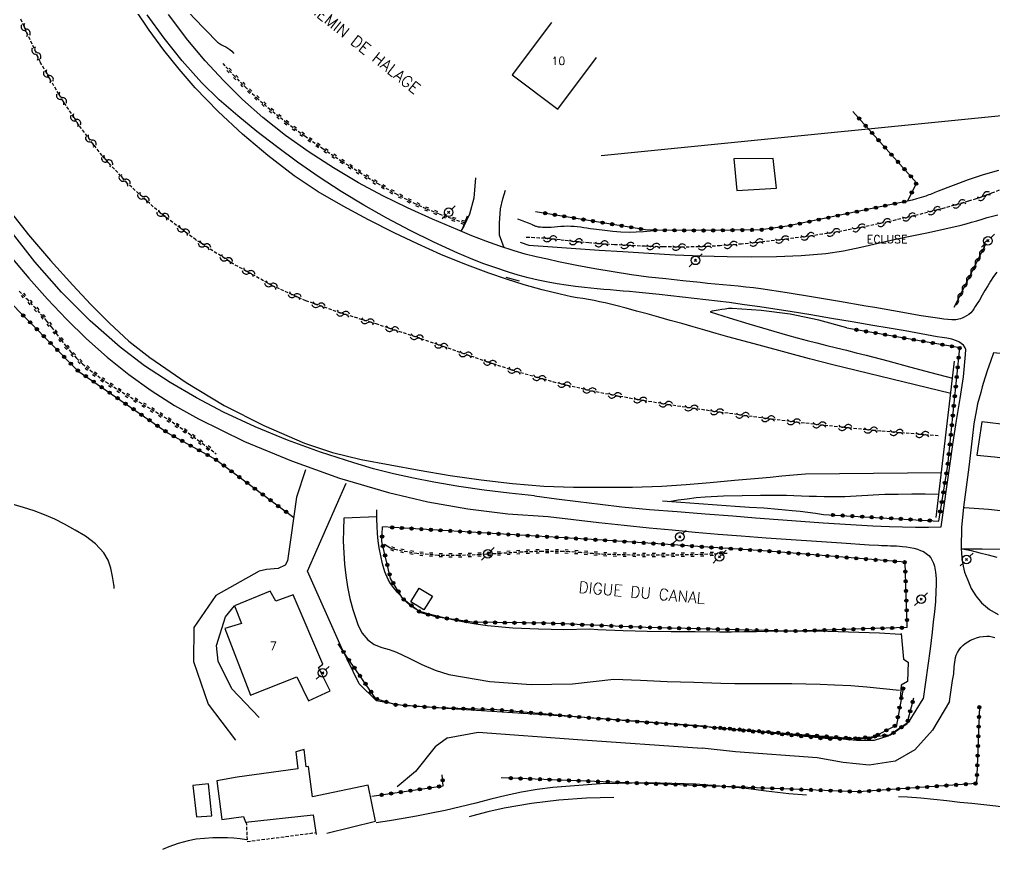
# Model space of a CAD drawing. Header units: millimetres. Extents: x 140000 to 141000, y 143000 to 144000.
# Drawn here: x 140174.1 to 140325, y 143331.7 to 143460.2 of the extents above; entities that cross this region are included whole.
import ezdxf
from ezdxf.enums import TextEntityAlignment as Align

# ---------------------------------------------------------------- set-up
doc = ezdxf.new("R2010")
doc.units = ezdxf.units.MM
doc.linetypes.add('DASHED', pattern=[0.75, 0.5, -0.25])
doc.layers.get('0').update_dxf_attribs({"linetype": 'CONTINUOUS'})
for name, color, linetype in [('W0008', 7, 'CONTINUOUS'), ('W0017', 7, 'CONTINUOUS'), ('W0101', 7, 'CONTINUOUS'), ('W0104', 1, 'CONTINUOUS'), ('W0112', 1, 'DASHED'), ('W0120', 7, 'CONTINUOUS'), ('W0211', 2, 'CONTINUOUS'), ('W0214', 2, 'CONTINUOUS'), ('W0220', 5, 'DASHED'), ('W0300', 7, 'CONTINUOUS'), ('W0310', 3, 'CONTINUOUS'), ('W0322', 7, 'CONTINUOUS'), ('W0323', 7, 'CONTINUOUS'), ('W0333', 7, 'CONTINUOUS'), ('W0473', 7, 'CONTINUOUS'), ('W0501', 5, 'DASHED'), ('W0510', 5, 'CONTINUOUS'), ('W0511', 5, 'CONTINUOUS'), ('W0988', 4, 'CONTINUOUS'), ('W0989', 7, 'CONTINUOUS'), ('W0991', 7, 'CONTINUOUS')]:
    doc.layers.add(name, color=color, linetype=linetype)
doc.styles.get("Standard").update_dxf_attribs({"font": 'romans.shx', "width": 0.85})

# ---------------------------------------------------------------- blocks, each defined once
blk = doc.blocks.new('T473')
for p, q in [((-0.166667, 0.166667), (0.166667, -0.166667)), ((-0.166667, -0.166667), (0.166667, 0.166667)), ((0.500001, 0.500001), (1.000002, 1.000002)), ((-1.000002, -1.000002), (-0.500001, -0.500001))]:
    blk.add_line(p, q)
blk.add_ellipse((0, 0), major_axis=(0.471405, 0.471405), ratio=1, start_param=5.4977871438, end_param=11.780972451)
blk = doc.blocks.new('t323o')
at = {"color": 0, "linetype": 'Continuous'}
for radius in [0.25, 0.15]:
    blk.add_circle((0, 0), radius, dxfattribs=at)
blk = doc.blocks.new('t322o')
at = {"color": 0, "linetype": 'Continuous'}
for radius in [0.25, 0.15]:
    blk.add_circle((0, 0), radius, dxfattribs=at)
blk = doc.blocks.new('t220o')
at = {"color": 0, "linetype": 'Continuous'}
for p, q in [((-0.25, 0.25), (0.25, 0.25)), ((-0.25, -0.25), (0.25, -0.25))]:
    blk.add_line(p, q, dxfattribs=at)
blk = doc.blocks.new('t310o')
at = {"color": 0, "linetype": 'Continuous'}
for centre, start, end in [((-0.5, 0.38), 216.8699, 323.1304), ((0.5, -0.37), 36.8699, 143.1303)]:
    blk.add_arc(centre, 0.625, start, end, dxfattribs=at)
blk = doc.blocks.new('t500o')
at = {"color": 0, "linetype": 'Continuous'}
for centre, start, end in [((-0.5, 0.625), 216.8699, 323.1301), ((0.5, -0.125), 36.8699, 143.1301), ((0.5, -0.625), 36.8699, 143.1301), ((-0.5, 0.125), 216.8699, 323.1301)]:
    blk.add_arc(centre, 0.625, start, end, dxfattribs=at)

msp = doc.modelspace()

# ---------------------------------------------------------------- linework, layer by layer
at = {"layer": 'W0008'}
for points in [[(140316.77, 143381.6), (140317.23, 143384.88), (140317.68, 143388.15), (140318.14, 143391.43), (140318.6, 143394.7), (140319.13, 143398.08), (140319.72, 143401.46), (140320.22, 143404.85), (140320.51, 143408.27), (140320.54, 143408.53), (140320.56, 143408.8), (140320.55, 143409.09), (140320.46, 143409.35), (140320.21, 143409.72), (140319.87, 143410.01), (140319.5, 143410.24), (140319.13, 143410.43), (140318.4, 143410.69), (140317.65, 143410.84), (140316.89, 143410.93), (140316.14, 143411.05), (140313.66, 143411.51), (140311.17, 143411.95), (140308.68, 143412.38), (140306.2, 143412.8), (140303, 143413.35), (140299.8, 143413.89), (140296.59, 143414.42), (140293.39, 143414.93), (140291.03, 143415.3), (140288.67, 143415.66), (140286.31, 143416), (140283.94, 143416.33), (140280.34, 143416.77), (140276.73, 143417.18), (140273.12, 143417.57), (140269.51, 143417.94), (140268.51, 143418.04), (140267.52, 143418.12), (140266.52, 143418.21), (140265.52, 143418.29), (140264.53, 143418.37), (140263.53, 143418.46), (140262.53, 143418.56), (140261.54, 143418.67), (140260.13, 143418.84), (140258.72, 143419.02), (140257.32, 143419.23), (140255.92, 143419.48), (140254.37, 143419.81), (140252.83, 143420.17), (140251.3, 143420.58), (140249.79, 143421.04), (140247.8, 143421.69), (140245.83, 143422.4), (140243.89, 143423.16), (140241.96, 143423.98), (140238.24, 143425.68), (140234.56, 143427.48), (140230.93, 143429.39), (140227.37, 143431.41), (140223.89, 143433.53), (140220.47, 143435.76), (140217.13, 143438.09), (140213.85, 143440.51), (140210.84, 143442.83), (140207.87, 143445.23), (140205, 143447.74), (140202.28, 143450.42), (140199.29, 143453.76), (140196.48, 143457.27), (140193.85, 143460.9)], [(140325.35, 143421.04), (140324.85, 143420.35), (140324.39, 143419.64), (140323.96, 143418.91), (140323.53, 143418.19), (140323.11, 143417.46), (140322.68, 143416.73), (140322.22, 143416.02), (140322.02, 143415.7), (140321.82, 143415.36), (140321.6, 143415.03), (140321.34, 143414.73), (140321.03, 143414.48), (140320.69, 143414.27), (140320.34, 143414.09), (140319.98, 143413.92), (140319.75, 143413.83), (140319.51, 143413.75), (140319.27, 143413.69), (140319.02, 143413.65), (140318.4, 143413.64), (140317.77, 143413.69), (140317.16, 143413.78), (140316.55, 143413.87), (140315.11, 143414.07), (140313.67, 143414.29), (140312.23, 143414.52), (140310.8, 143414.78), (140309.37, 143415.03), (140307.94, 143415.29), (140306.51, 143415.55), (140305.07, 143415.79), (140301.02, 143416.48), (140296.97, 143417.18), (140292.92, 143417.85), (140288.85, 143418.44), (140287.68, 143418.59), (140286.5, 143418.73), (140285.32, 143418.85), (140284.15, 143418.97), (140282.97, 143419.08), (140281.79, 143419.19), (140280.61, 143419.31), (140279.43, 143419.43), (140276.78, 143419.71), (140274.13, 143419.99), (140271.47, 143420.28), (140268.83, 143420.64), (140265.99, 143421.07), (140263.16, 143421.56), (140260.34, 143422.09), (140257.53, 143422.66), (140255.81, 143423.03), (140254.08, 143423.41), (140252.37, 143423.83), (140250.67, 143424.32), (140248.45, 143425.04), (140246.26, 143425.83), (140244.09, 143426.68), (140241.94, 143427.57), (140238.03, 143429.25), (140234.15, 143430.99), (140230.31, 143432.85), (140226.57, 143434.88), (140222.71, 143437.17), (140218.94, 143439.6), (140215.27, 143442.2), (140211.75, 143445), (140208.63, 143447.77), (140205.65, 143450.69), (140202.81, 143453.76), (140200.14, 143456.96), (140197.15, 143460.92)], [(140253.82, 143386.43), (140249.9, 143386.8), (140246, 143387.28), (140242.1, 143387.85), (140238.23, 143388.52), (140235.1, 143389.14), (140231.98, 143389.83), (140228.89, 143390.61), (140225.83, 143391.51), (140220.68, 143393.19), (140215.58, 143395.03), (140210.56, 143397.07), (140205.65, 143399.37), (140201.47, 143401.57), (140197.39, 143403.94), (140193.45, 143406.54), (140189.69, 143409.42), (140185, 143413.53), (140180.58, 143417.94), (140176.45, 143422.62), (140172.64, 143427.56)], [(140173, 143423.13), (140175.55, 143420.1), (140178.41, 143416.87), (140181.36, 143413.74), (140184.44, 143410.72), (140187.68, 143407.87), (140191.02, 143405.22), (140194.48, 143402.72), (140198.07, 143400.41), (140201.79, 143398.31), (140208.9, 143394.85), (140216.19, 143391.81), (140223.64, 143389.17), (140231.22, 143386.94), (140237.31, 143385.5), (140243.46, 143384.4), (140249.67, 143383.63), (140255.91, 143383.2)], [(140324.86, 143408.53), (140324.39, 143407.23), (140323.95, 143405.93), (140323.52, 143404.62), (140323.12, 143403.3), (140322.87, 143402.43), (140322.62, 143401.55), (140322.4, 143400.66), (140322.21, 143399.77), (140321.83, 143397.55), (140321.54, 143395.31), (140321.29, 143393.07), (140321.05, 143390.83), (140320.65, 143387.74), (140320.23, 143384.64), (140319.91, 143381.51), (140319.84, 143378.37), (140319.88, 143377.42), (140319.98, 143376.48), (140320.14, 143375.53), (140320.39, 143374.61), (140320.86, 143373.34), (140321.42, 143372.09), (140322.13, 143370.91), (140323.02, 143369.85), (140324.24, 143368.84), (140325.59, 143368.04)], [(140335.48, 143407.48), (140324.86, 143408.53)], [(140253.82, 143386.43), (140257.2, 143385.95), (140260.57, 143385.51), (140263.95, 143385.1), (140267.34, 143384.73), (140271.62, 143384.32), (140275.91, 143383.97), (140280.2, 143383.65), (140284.49, 143383.31), (140288, 143383.03), (140291.5, 143382.75), (140295.01, 143382.48), (140298.51, 143382.24), (140301.07, 143382.07), (140303.62, 143381.9), (140306.18, 143381.76), (140308.74, 143381.66), (140310.75, 143381.61), (140312.76, 143381.58), (140314.77, 143381.58), (140316.77, 143381.6)], [(140320.38, 143384.63), (140324.09, 143384.33), (140327.78, 143383.95)], [(140255.91, 143383.2), (140259.82, 143382.74), (140263.74, 143382.29), (140267.66, 143381.87), (140271.58, 143381.47), (140275.13, 143381.13), (140278.68, 143380.8), (140282.23, 143380.5), (140285.78, 143380.21), (140289.67, 143379.92), (140293.55, 143379.65), (140297.44, 143379.4), (140301.32, 143379.14), (140302.75, 143379.04), (140304.18, 143378.94), (140305.61, 143378.85), (140307.03, 143378.76), (140307.5, 143378.74), (140307.97, 143378.72), (140308.44, 143378.71), (140308.91, 143378.69), (140309.38, 143378.68), (140309.85, 143378.65), (140310.32, 143378.62), (140310.79, 143378.57), (140311.37, 143378.5), (140311.95, 143378.43), (140312.52, 143378.32), (140313.09, 143378.15), (140313.55, 143377.97), (140314, 143377.77), (140314.44, 143377.51), (140314.82, 143377.18), (140315.13, 143376.82), (140315.37, 143376.41), (140315.56, 143375.98), (140315.71, 143375.54), (140315.9, 143374.57), (140315.97, 143373.59), (140315.96, 143372.62), (140315.94, 143371.65), (140315.87, 143370.05), (140315.73, 143368.47), (140315.54, 143366.88), (140315.35, 143365.3), (140315.05, 143362.71), (140314.71, 143360.13), (140314.35, 143357.55), (140313.96, 143354.97)], [(140319.83, 143378.22), (140323.1, 143378.2), (140326.38, 143378.16), (140329.65, 143378.1), (140332.92, 143378.01), (140336.7, 143377.88), (140340.48, 143377.73), (140344.26, 143377.54), (140348.04, 143377.33)], [(140318.04, 143354.55), (140318.21, 143355.63), (140318.37, 143356.72), (140318.53, 143357.8), (140318.69, 143358.88), (140318.73, 143359.24), (140318.76, 143359.6), (140318.79, 143359.95), (140318.81, 143360.31), (140318.85, 143360.67), (140318.91, 143361.03), (140318.99, 143361.38), (140319.1, 143361.73), (140319.29, 143362.15), (140319.52, 143362.55), (140319.8, 143362.91), (140320.12, 143363.25), (140320.48, 143363.56), (140320.87, 143363.82), (140321.28, 143364.05), (140321.71, 143364.24), (140322.22, 143364.42), (140322.74, 143364.56), (140323.27, 143364.65), (140323.81, 143364.69), (140324.23, 143364.67), (140324.65, 143364.6), (140325.06, 143364.5)]]:
    msp.add_lwpolyline(points, dxfattribs=at)
at = {"layer": 'W0017'}
for points in [[(140244.68, 143435.67), (140244.41, 143432.48), (140243.73, 143430.03), (140242.87, 143428.16), (140242.4, 143427.38)], [(140249.1, 143424.8), (140248.41, 143426.75), (140248.4, 143428.62), (140248.54, 143430.86), (140248.89, 143432.37), (140249.3, 143433.73)], [(140218.37, 143390.45), (140216.94, 143386.21), (140216.11, 143379.98), (140215.59, 143376.34), (140215.23, 143375.7), (140214.14, 143375.18), (140212.32, 143375.02), (140211.21, 143374.74), (140204.48, 143370.99), (140201.05, 143366.01), (140201.03, 143360.75), (140203.28, 143354.16), (140207.53, 143348.61)], [(140218.67, 143374.75), (140224.66, 143388.36)], [(140280.59, 143350.71), (140261.58, 143352.1), (140244.01, 143353.25), (140233.33, 143353.94), (140229.33, 143354.65), (140226.65, 143357.31), (140223.87, 143363.05), (140218.67, 143374.75)], [(140211.19, 143352.08), (140206.94, 143356.55), (140204.84, 143360.8), (140204.57, 143363.23), (140205.99, 143367.69), (140207.36, 143369.37)], [(140318.04, 143354.55), (140315.4, 143350.11), (140312.69, 143347.1), (140309.61, 143345.33), (140305.63, 143344.7), (140301.57, 143345.11), (140297.54, 143345.83), (140284.91, 143346.79), (140279.74, 143347.34)], [(140280.59, 143350.71), (140291.37, 143349.62), (140297.78, 143349.16), (140303.65, 143348.6), (140306.43, 143348.59), (140308.56, 143349.26), (140311.78, 143351.5), (140313.96, 143354.97)], [(140240.36, 143348.94), (140245.07, 143349.83), (140260.49, 143348.7), (140279.74, 143347.34)], [(140240.36, 143348.94), (140238.41, 143347.55), (140235.36, 143343.72), (140232.56, 143341.38)]]:
    msp.add_lwpolyline(points, dxfattribs=at)
at = {"layer": 'W0101'}
for points in [[(140256.42, 143459.69), (140250.33, 143451.58), (140257.41, 143446.26)], [(140257.41, 143446.26), (140263.42, 143454.25)]]:
    msp.add_lwpolyline(points, dxfattribs=at)
msp.add_lwpolyline([(140221.04, 143360.33), (140216.47, 143371.11), (140213.76, 143370.08), (140212.9, 143371.64), (140207.36, 143369.37), (140208.44, 143366.67), (140205.86, 143365.88), (140209.86, 143355.56), (140217.03, 143358.4), (140218.8, 143354.69), (140222.16, 143356.22), (140220.36, 143359.85)], close=True, dxfattribs=at)
at = {"layer": 'W0104'}
for points in [[(140285.15, 143433.68), (140291.28, 143434.07), (140290.74, 143438.63), (140284.66, 143438.58)], [(140234.65, 143370.02), (140235.96, 143372.14), (140238.02, 143370.87), (140236.7, 143368.75)], [(140203.84, 143336.86), (140203.33, 143341.84), (140200.92, 143341.59), (140201.46, 143336.73)]]:
    msp.add_lwpolyline(points, close=True, dxfattribs=at)
for points in [[(140221.68, 143334.2), (140229.21, 143336.07), (140228.08, 143341.63), (140219.46, 143339.8), (140218.8, 143344.53), (140218.44, 143344.48), (140218.16, 143347.12), (140216.84, 143346.79), (140217.16, 143344.16), (140207.77, 143342.88), (140204.63, 143342.27), (140205.43, 143336.29)], [(140205.43, 143336.29), (140208.78, 143336.76), (140209.05, 143335.89), (140219.54, 143337.02), (140220.03, 143333.99)]]:
    msp.add_lwpolyline(points, dxfattribs=at)
at = {"layer": 'W0112'}
msp.add_lwpolyline([(140209.18, 143335.9), (140209.33, 143332.89), (140219.98, 143334.28)], dxfattribs=at)
at = {"layer": 'W0120'}
for points in [[(140242.72, 143427.87), (140243.42, 143429.76)], [(140251.59, 143425.66), (140252.93, 143425.23)], [(140251.5, 143419.67), (140249.43, 143420.23)], [(140229.4, 143383.16), (140224.3, 143382.94)], [(140310.55, 143365.12), (140310.95, 143361.11), (140311.64, 143360.65), (140311.54, 143357.68), (140310.54, 143357.09), (140310.43, 143354.99)]]:
    msp.add_lwpolyline(points, dxfattribs=at)
at = {"layer": 'W0211'}
for points in [[(140325.63, 143436.8), (140323.25, 143436.12), (140320.91, 143435.32), (140318.6, 143434.46), (140316.29, 143433.59), (140316.04, 143433.49), (140315.8, 143433.39), (140315.57, 143433.29), (140315.33, 143433.19), (140315.09, 143433.09), (140314.85, 143432.99), (140314.61, 143432.89), (140314.36, 143432.8), (140313.67, 143432.58), (140312.96, 143432.38), (140312.25, 143432.21), (140311.54, 143432.05)], [(140252.93, 143425.23), (140256.57, 143424.95), (140260.21, 143424.69), (140263.84, 143424.45), (140267.48, 143424.23), (140271.52, 143423.98), (140275.56, 143423.74), (140279.59, 143423.55), (140283.64, 143423.45), (140287.45, 143423.43), (140291.27, 143423.46), (140295.08, 143423.61), (140298.89, 143423.94), (140301.62, 143424.35), (140304.32, 143424.92), (140307, 143425.54), (140309.68, 143426.13), (140312.23, 143426.66), (140314.77, 143427.19), (140317.31, 143427.73), (140319.84, 143428.33), (140320.65, 143428.54), (140321.46, 143428.76), (140322.27, 143429), (140323.08, 143429.24), (140323.89, 143429.48), (140324.7, 143429.71), (140325.51, 143429.94)], [(140272.87, 143427.52), (140271.77, 143427.38), (140270.67, 143427.27), (140269.56, 143427.21), (140268.45, 143427.2), (140267.18, 143427.25), (140265.93, 143427.36), (140264.67, 143427.51), (140263.42, 143427.65), (140262.92, 143427.71), (140262.42, 143427.77), (140261.92, 143427.85), (140261.42, 143427.92), (140260.92, 143427.99), (140260.42, 143428.05), (140259.92, 143428.1), (140259.42, 143428.13), (140258.91, 143428.14), (140258.4, 143428.12), (140257.9, 143428.09), (140257.39, 143428.05), (140256.89, 143428.01), (140256.38, 143427.98), (140255.87, 143427.96), (140255.37, 143427.97), (140255.05, 143427.98), (140254.73, 143428), (140254.41, 143428.03), (140254.09, 143428.1), (140254, 143428.12), (140253.91, 143428.16), (140253.82, 143428.2), (140253.73, 143428.24), (140253.65, 143428.28), (140253.56, 143428.33), (140253.47, 143428.37), (140253.39, 143428.41), (140252.86, 143428.63), (140252.32, 143428.84), (140251.79, 143429.05), (140251.25, 143429.25)], [(140302.15, 143412.4), (140297.8, 143413.61), (140293.38, 143414.52), (140288.9, 143415.12), (140284.4, 143415.4), (140283.85, 143415.39), (140283.31, 143415.32), (140282.78, 143415.24), (140282.24, 143415.15), (140281.93, 143415.1), (140281.61, 143415.05), (140281.29, 143414.99), (140280.98, 143414.92)], [(140273.63, 143385.63), (140276.45, 143385.44), (140279.26, 143385.24), (140282.07, 143385.03), (140284.88, 143384.83), (140287.09, 143384.67), (140289.29, 143384.53), (140291.5, 143384.36), (140293.7, 143384.16), (140294.91, 143384.03), (140296.12, 143383.88), (140297.32, 143383.72), (140298.53, 143383.54)]]:
    msp.add_lwpolyline(points, dxfattribs=at)
at = {"layer": 'W0214'}
for points in [[(140280.98, 143414.92), (140283.96, 143413.96), (140286.96, 143413.04), (140289.96, 143412.15), (140292.98, 143411.29), (140294.49, 143410.88), (140296.01, 143410.48), (140297.53, 143410.09), (140299.05, 143409.71), (140300.57, 143409.33), (140302.1, 143408.95), (140303.62, 143408.57), (140305.14, 143408.17), (140308.48, 143407.3), (140311.83, 143406.41), (140315.17, 143405.52), (140318.5, 143404.62)], [(140274.66, 143385.56), (140276.05, 143385.78), (140277.44, 143385.97), (140278.83, 143386.13), (140280.23, 143386.25), (140283.07, 143386.4), (140285.93, 143386.48), (140288.78, 143386.49), (140291.63, 143386.5), (140292.8, 143386.49), (140293.97, 143386.46), (140295.13, 143386.42), (140296.3, 143386.38), (140297.47, 143386.34), (140298.64, 143386.31), (140299.81, 143386.29), (140300.98, 143386.3), (140301.86, 143386.32), (140302.74, 143386.36), (140303.62, 143386.41), (140304.5, 143386.47), (140305.38, 143386.53), (140306.25, 143386.58), (140307.13, 143386.62), (140308.01, 143386.65), (140310.11, 143386.69), (140312.2, 143386.71), (140314.3, 143386.7), (140316.39, 143386.66)]]:
    msp.add_lwpolyline(points, dxfattribs=at)
at = {"layer": 'W0220'}
for points in [[(140205.54, 143453.37), (140207.23, 143451.52), (140209, 143449.74), (140210.82, 143448.02), (140212.71, 143446.37), (140215.43, 143444.2), (140218.23, 143442.13), (140221.09, 143440.16), (140223.99, 143438.24), (140226.71, 143436.5), (140229.47, 143434.81), (140232.29, 143433.2), (140235.17, 143431.73), (140237.09, 143430.85), (140239.04, 143430.06), (140241.02, 143429.34), (140243.03, 143428.7)], [(140174.05, 143418.1), (140175.21, 143416.89), (140176.36, 143415.67), (140177.47, 143414.42), (140178.27, 143413.47), (140179.03, 143412.5), (140179.77, 143411.52), (140180.51, 143410.54), (140181.28, 143409.57), (140182.08, 143408.62), (140182.92, 143407.71), (140183.82, 143406.85), (140185.58, 143405.41), (140187.42, 143404.08), (140189.33, 143402.86), (140191.27, 143401.69), (140193.22, 143400.57), (140195.17, 143399.43), (140197.09, 143398.26), (140198.98, 143397.01), (140200.38, 143396.02), (140201.78, 143395), (140203.16, 143393.97), (140204.52, 143392.91)], [(140283.64, 143377.48), (140279.14, 143377.31), (140274.63, 143377.22), (140270.12, 143377.22), (140265.62, 143377.31), (140264.7, 143377.34), (140263.77, 143377.4), (140262.86, 143377.47), (140261.94, 143377.54), (140261.02, 143377.62), (140260.1, 143377.69), (140259.18, 143377.75), (140258.26, 143377.79), (140255.03, 143377.82), (140251.81, 143377.7), (140248.6, 143377.5), (140245.39, 143377.3), (140242.13, 143377.17), (140238.87, 143377.2), (140235.61, 143377.47), (140232.38, 143378.04), (140231.89, 143378.18), (140231.43, 143378.37), (140230.98, 143378.62), (140230.57, 143378.9)]]:
    msp.add_lwpolyline(points, dxfattribs=at)
at = {"layer": 'W0300'}
for points in [[(140187, 143492.4), (140187.47, 143487.52), (140188.43, 143482.72), (140189.87, 143478.04), (140191.78, 143473.53), (140194.4, 143468.86), (140197.52, 143464.5), (140201, 143460.46), (140204.73, 143456.67), (140205.02, 143456.43), (140205.35, 143456.24), (140205.68, 143456.08), (140206.01, 143455.92), (140206.35, 143455.74), (140206.67, 143455.52), (140206.97, 143455.26), (140207.2, 143454.94), (140207.21, 143454.92), (140207.21, 143454.91), (140207.21, 143454.89), (140207.21, 143454.88)], [(140264.14, 143439.08), (140340, 143446.71)], [(140266.11, 143339.71), (140261.84, 143339.6), (140257.58, 143339.29), (140253.34, 143338.78), (140249.13, 143338.07), (140246.58, 143337.5), (140244.06, 143336.81), (140243.71, 143336.71)]]:
    msp.add_lwpolyline(points, dxfattribs=at)
at = {"layer": 'W0310'}
msp.add_lwpolyline([(140323.65, 143425.44), (140318.73, 143415.57)], dxfattribs=at)
at = {"layer": 'W0322'}
for points in [[(140311.54, 143432.05), (140292.91, 143428.14), (140288.9, 143427.6), (140279.94, 143427.48), (140272.87, 143427.52), (140270.97, 143427.62)], [(140319.62, 143409.35), (140302.17, 143412.39)], [(140298.52, 143383.54), (140316.37, 143382.5)]]:
    msp.add_lwpolyline(points, dxfattribs=at)
at = {"layer": 'W0323'}
for points in [[(140138.19, 143514.54), (140142.45, 143496.36), (140146.95, 143478.71), (140151.04, 143460.75), (140152.42, 143454.35), (140154.54, 143446.79), (140157.45, 143439.15), (140161.01, 143431.75), (140164.85, 143425.43), (140171.77, 143417.27), (140183.14, 143405.77), (140197.1, 143396.11), (140204.46, 143392.03), (140216.55, 143383.05)], [(140303.08, 143445.91), (140312.95, 143434.89), (140311.54, 143432.05)], [(140270.97, 143427.62), (140253.98, 143430.4)], [(140316.37, 143382.5), (140317.78, 143391.18), (140319.62, 143409.35)], [(140311.51, 143366.02), (140293.57, 143365.46), (140271.03, 143366.04), (140255.68, 143366.68), (140244.16, 143366.83), (140238.81, 143367.65), (140236.2, 143368.3), (140233.42, 143370.49), (140231.53, 143373.61), (140230.17, 143379.33), (140230.29, 143381.61)], [(140311.51, 143366.02), (140311.16, 143376.13), (140289.97, 143377.84), (140264.34, 143379.55), (140230.29, 143381.61)], [(140310.86, 143356.6), (140309.82, 143350.92), (140305.87, 143348.83), (140299.32, 143348.79), (140280.83, 143350.59), (140262.69, 143351.99), (140247.99, 143353.3), (140238.92, 143353.59), (140232.35, 143354.06), (140229.27, 143354.98), (140224.74, 143361.49), (140223.39, 143363.48)], [(140281.08, 143350.61), (140293.78, 143349.54), (140303.37, 143348.85), (140308.92, 143349.4), (140311.49, 143351.19), (140312.51, 143355.13)], [(140322.67, 143353.77), (140322.25, 143341.88), (140303.94, 143340.6), (140248.65, 143342.76)], [(140228.65, 143339.89), (140239.67, 143341.51), (140239.52, 143343.2)]]:
    msp.add_lwpolyline(points, dxfattribs=at)
at = {"layer": 'W0333'}
msp.add_lwpolyline([(140320.05, 143378.22), (140321.39, 143377.93), (140322.72, 143377.61), (140324.04, 143377.28), (140325.36, 143376.93)], dxfattribs=at)
at = {"layer": 'W0501'}
for points in [[(140316.3, 143395.7), (140307.42, 143396.43), (140298.56, 143397.33), (140289.71, 143398.37), (140280.89, 143399.58), (140274.92, 143400.47), (140268.97, 143401.44), (140263.03, 143402.56), (140257.15, 143403.91), (140251.46, 143405.51), (140245.86, 143407.36), (140240.29, 143409.31), (140234.73, 143411.26), (140229.31, 143413.02), (140223.83, 143414.71), (140218.41, 143416.62), (140213.17, 143418.99), (140207.18, 143422.32), (140201.4, 143426.03), (140195.91, 143430.17), (140190.8, 143434.79), (140186.87, 143439.09), (140183.34, 143443.71), (140180.17, 143448.58), (140177.28, 143453.61), (140174.23, 143460.34)], [(140325.73, 143433.72), (140324.55, 143433.26), (140323.36, 143432.81), (140322.17, 143432.39), (140320.96, 143432.01), (140316.84, 143430.85), (140312.7, 143429.8), (140308.54, 143428.84), (140304.35, 143427.96), (140301.39, 143427.41), (140298.41, 143426.92), (140295.42, 143426.49), (140292.43, 143426.11), (140289.15, 143425.73), (140285.86, 143425.39), (140282.57, 143425.13), (140279.27, 143424.96), (140276.49, 143424.91), (140273.71, 143424.96), (140270.94, 143425.05), (140268.17, 143425.18), (140266.18, 143425.29), (140264.2, 143425.42), (140262.22, 143425.58), (140260.25, 143425.76), (140259.64, 143425.82), (140259.03, 143425.88), (140258.42, 143425.96), (140257.81, 143426.03), (140257.2, 143426.11), (140256.59, 143426.17), (140255.98, 143426.23), (140255.37, 143426.28), (140254.59, 143426.33), (140253.81, 143426.37), (140253.03, 143426.39), (140252.25, 143426.39)]]:
    msp.add_lwpolyline(points, dxfattribs=at)
at = {"layer": 'W0510'}
for points in [[(140300, 143406.69), (140296.38, 143407.64), (140292.75, 143408.6), (140289.13, 143409.57), (140285.51, 143410.55), (140283.72, 143411.05), (140281.94, 143411.55), (140280.16, 143412.05), (140278.38, 143412.56), (140276.59, 143413.07), (140274.81, 143413.58), (140273.03, 143414.08), (140271.24, 143414.57), (140269.62, 143415.01), (140268.01, 143415.46), (140266.39, 143415.89), (140264.76, 143416.29), (140263.89, 143416.47), (140263.02, 143416.64), (140262.15, 143416.79), (140261.28, 143416.94), (140260.4, 143417.09), (140259.53, 143417.24), (140258.66, 143417.42), (140257.8, 143417.61), (140255, 143418.33), (140252.22, 143419.1), (140249.46, 143419.95), (140246.73, 143420.89), (140243.01, 143422.29), (140239.32, 143423.8), (140235.68, 143425.42), (140232.09, 143427.14), (140228.11, 143429.14), (140224.17, 143431.24), (140220.31, 143433.49), (140216.59, 143435.98), (140212.51, 143439.08), (140208.6, 143442.41), (140204.86, 143445.92), (140201.29, 143449.6), (140198.78, 143452.45), (140196.41, 143455.42), (140194.18, 143458.49), (140192.05, 143461.64)], [(140172.3, 143430.9), (140175.49, 143426.81), (140178.86, 143422.86), (140182.34, 143419.01), (140185.13, 143416.04), (140188.01, 143413.14), (140191.03, 143410.38), (140194.24, 143407.84), (140199.9, 143403.96), (140205.79, 143400.42), (140211.9, 143397.28), (140218.22, 143394.57), (140222.56, 143393.13), (140226.99, 143392.05), (140231.46, 143391.19), (140235.93, 143390.38), (140240.74, 143389.57), (140245.57, 143388.88), (140250.42, 143388.32), (140255.27, 143387.89)], [(140255.27, 143387.89), (140259.84, 143387.76), (140264.41, 143387.73), (140268.97, 143387.78), (140273.54, 143387.93), (140277.28, 143388.15), (140281.01, 143388.47), (140284.74, 143388.82), (140288.47, 143389.17), (140290.29, 143389.32), (140292.11, 143389.49), (140293.92, 143389.65), (140295.74, 143389.82)], [(140188.74, 143372.06), (140188.74, 143372.12), (140188.72, 143372.41), (140188.68, 143372.7), (140188.48, 143373.94), (140188.21, 143375.2), (140187.79, 143376.43), (140187.14, 143377.57), (140185.85, 143379), (140184.31, 143380.15), (140182.69, 143381.12), (140181.06, 143382.02), (140179.53, 143382.81), (140177.95, 143383.49), (140176.34, 143384.1), (140174.71, 143384.63), (140173.83, 143384.89), (140172.94, 143385.11), (140172.04, 143385.3), (140171.14, 143385.47), (140170.24, 143385.64), (140169.34, 143385.81), (140168.51, 143385.98)], [(140262.31, 143365.78), (140258.36, 143365.69), (140254.4, 143365.75), (140250.45, 143365.95), (140246.51, 143366.31), (140244.7, 143366.54), (140242.91, 143366.85), (140241.12, 143367.21), (140239.35, 143367.63), (140238.33, 143367.87), (140237.3, 143368.13), (140236.28, 143368.45), (140235.32, 143368.91), (140234.65, 143369.37), (140234.04, 143369.92), (140233.48, 143370.5), (140232.94, 143371.1), (140232.44, 143371.65), (140231.96, 143372.22), (140231.51, 143372.82), (140231.13, 143373.47), (140230.64, 143374.65), (140230.27, 143375.88), (140230, 143377.12), (140229.76, 143378.36), (140229.6, 143379.47), (140229.5, 143380.58), (140229.43, 143381.7), (140229.39, 143382.81), (140229.38, 143383.17), (140229.38, 143383.52), (140229.4, 143383.88), (140229.42, 143384.23)], [(140224.3, 143382.94), (140224.22, 143381.17), (140224.21, 143379.39), (140224.27, 143377.61), (140224.41, 143375.84), (140224.6, 143374.07), (140224.85, 143372.3), (140225.2, 143370.54), (140225.68, 143368.82), (140226.08, 143367.6), (140226.53, 143366.36), (140227.14, 143365.17), (140227.99, 143364.12), (140229, 143363.41), (140230.15, 143362.95), (140231.32, 143362.6), (140232.42, 143362.21), (140234.4, 143361.29), (140236.38, 143360.3), (140238.42, 143359.4), (140240.55, 143358.76), (140246.88, 143357.68), (140253.28, 143357.2), (140259.7, 143357.32), (140266.08, 143358.03)], [(140310.44, 143364.96), (140307.23, 143365.14), (140304.01, 143365.27), (140300.79, 143365.38), (140297.57, 143365.44), (140295.67, 143365.46), (140293.78, 143365.46), (140291.89, 143365.44), (140289.99, 143365.41), (140288.1, 143365.38), (140286.21, 143365.35), (140284.32, 143365.33), (140282.42, 143365.33), (140278.7, 143365.34), (140274.98, 143365.35), (140271.26, 143365.4), (140267.54, 143365.5), (140266.23, 143365.55), (140264.92, 143365.61), (140263.62, 143365.69), (140262.31, 143365.78)], [(140266.08, 143358.03), (140270.22, 143357.85), (140274.35, 143357.68), (140278.49, 143357.54), (140282.63, 143357.42), (140284.83, 143357.38), (140287.03, 143357.36), (140289.23, 143357.35), (140291.43, 143357.35), (140293.63, 143357.34), (140295.83, 143357.31), (140298.03, 143357.26), (140300.23, 143357.17), (140302.75, 143357.03), (140305.26, 143356.84), (140307.78, 143356.6), (140310.29, 143356.33)], [(140286.17, 143341.15), (140278.8, 143341.77), (140271.4, 143341.99), (140264, 143341.81), (140256.63, 143341.25), (140254.21, 143340.94), (140251.8, 143340.51), (140249.42, 143340), (140247.05, 143339.43), (140244.7, 143338.84), (140242.34, 143338.26), (140239.97, 143337.7), (140237.59, 143337.21), (140235.52, 143336.83), (140233.45, 143336.46), (140231.37, 143336.12), (140229.29, 143335.79)], [(140295.9, 143340.07), (140293.2, 143340.3), (140289.68, 143340.69), (140286.17, 143341.15)], [(140341.85, 143333.7), (140341.64, 143333.98), (140341.45, 143334.28), (140341.26, 143334.58), (140341.05, 143334.88), (140340.81, 143335.15), (140340.52, 143335.37), (140339.01, 143336.05), (140337.4, 143336.42), (140335.79, 143336.64), (140334.23, 143336.9), (140332.45, 143337.25), (140330.66, 143337.57), (140328.87, 143337.86), (140327.08, 143338.13), (140325.22, 143338.37), (140323.37, 143338.57), (140321.51, 143338.76), (140319.65, 143338.95), (140317.63, 143339.17), (140315.61, 143339.4), (140313.59, 143339.6), (140311.56, 143339.74), (140310.17, 143339.79)], [(140209.2, 143333.16), (140208.23, 143333.3), (140207.26, 143333.41), (140206.29, 143333.46), (140205.31, 143333.48), (140204.02, 143333.45), (140202.73, 143333.38), (140201.44, 143333.24), (140200.17, 143333), (140198.66, 143332.59), (140197.19, 143332.06), (140196.23, 143331.66)]]:
    msp.add_lwpolyline(points, dxfattribs=at)
at = {"layer": 'W0511'}
for points in [[(140318.23, 143402.25), (140300, 143406.69)], [(140315.97, 143383.06), (140318.82, 143407.28)], [(140327.35, 143397.36), (140323.04, 143397.86), (140323.03, 143397.86), (140322.26, 143392.7), (140325, 143392.43), (140326.64, 143392.26)], [(140295.74, 143389.82), (140316.79, 143390.02)]]:
    msp.add_lwpolyline(points, dxfattribs=at)

# ---------------------------------------------------------------- block references
at = {"layer": 'W0220'}
for p, rotation in [((140206.55, 143452.26), 312.5619463109539), ((140207.58, 143451.17), 314.6778234526185), ((140208.63, 143450.11), 314.6778234526185), ((140209.71, 143449.06), 316.793703359501), ((140210.81, 143448.04), 316.793703359501), ((140211.94, 143447.05), 318.9095860316888), ((140213.08, 143446.08), 321.2681916297665), ((140214.25, 143445.14), 321.2681916297665), ((140215.42, 143444.2), 321.2681916297665), ((140216.63, 143443.31), 323.6218814648877), ((140217.83, 143442.42), 323.6218814648877), ((140219.06, 143441.56), 325.3772387863353), ((140220.29, 143440.71), 325.3772387863353), ((140221.54, 143439.86), 326.5331461813669), ((140222.79, 143439.04), 326.5331461813669), ((140224.04, 143438.21), 327.3798477028182), ((140225.3, 143437.4), 327.3798477028182), ((140226.56, 143436.59), 327.3798477028182), ((140227.84, 143435.81), 328.4767991207559), ((140229.12, 143435.02), 328.4767991207559), ((140230.42, 143434.27), 330.3219533560217), ((140231.72, 143433.52), 330.3219533560217), ((140233.04, 143432.82), 332.9134820507789), ((140234.38, 143432.13), 332.9134820507789), ((140235.72, 143431.47), 335.511062316616), ((140237.09, 143430.85), 337.80582361151), ((140238.48, 143430.29), 337.80582361151), ((140239.88, 143429.75), 340.1005844650641), ((140241.29, 143429.25), 342.3953448770001), ((140242.72, 143428.8), 342.3953448770001), ((140174.68, 143417.44), 313.7803880904897), ((140175.71, 143416.36), 313.0646967100372), ((140176.73, 143415.25), 311.7958696157124), ((140177.72, 143414.12), 309.9512213655904), ((140178.67, 143412.96), 308.1276676548025), ((140179.58, 143411.77), 307.1920173942486), ((140180.49, 143410.58), 307.1455809410011), ((140181.42, 143409.4), 310.0184707129116), ((140182.4, 143408.27), 312.818150743424), ((140183.45, 143407.2), 316.4852745320825), ((140184.59, 143406.22), 320.568813736088), ((140185.76, 143405.28), 324.337269376972), ((140186.97, 143404.4), 324.337269376972), ((140188.22, 143403.57), 327.2035862737404), ((140189.48, 143402.76), 329.1636068556733), ((140190.77, 143401.99), 329.1636068556733), ((140192.07, 143401.24), 330.0207014227331), ((140193.37, 143400.49), 329.7676994403329), ((140194.66, 143399.73), 329.7676994403329), ((140195.95, 143398.96), 328.5894719700779), ((140197.22, 143398.17), 326.4878045142632), ((140198.48, 143397.34), 326.4878045142632), ((140199.71, 143396.49), 324.8044457909303), ((140200.93, 143395.62), 323.9218407218088), ((140202.14, 143394.73), 323.0392334316301), ((140203.34, 143393.83), 322.156623921098), ((140231.88, 143378.19), 157.6700013659), ((140233.34, 143377.87), 169.9502644605242), ((140252.78, 143377.74), 182.1948350727289), ((140254.28, 143377.79), 182.1948350727289), ((140255.78, 143377.82), 179.4759243572125), ((140257.28, 143377.8), 179.4759243572125), ((140258.78, 143377.77), 177.2667160337303), ((140234.82, 143377.61), 169.9502644605242), ((140236.3, 143377.41), 175.317821967082), ((140237.8, 143377.29), 175.317821967082), ((140239.3, 143377.2), 179.4113269507134), ((140240.8, 143377.18), 179.4113269507134), ((140242.3, 143377.18), 182.2188903108815), ((140243.79, 143377.23), 182.2188903108815), ((140245.29, 143377.29), 182.2188903108815), ((140246.79, 143377.38), 183.6141348802824), ((140248.29, 143377.48), 183.6141348802824), ((140249.79, 143377.57), 183.5757033968572), ((140251.28, 143377.67), 183.5757033968572), ((140260.28, 143377.68), 175.5887185872393), ((140261.77, 143377.56), 175.2521728591688), ((140263.27, 143377.44), 175.795561812445), ((140264.76, 143377.34), 177.7486497497308), ((140266.26, 143377.3), 178.9298901353609), ((140267.76, 143377.27), 178.9298901353609), ((140269.26, 143377.24), 178.9298901353609), ((140270.76, 143377.22), 180.0099144563185), ((140272.26, 143377.22), 180.0099144563185), ((140273.76, 143377.22), 180.0099144563185), ((140275.26, 143377.24), 181.0899381188011), ((140276.76, 143377.27), 181.0899381188011), ((140278.26, 143377.29), 181.0899381188011), ((140279.76, 143377.33), 182.1699611254353), ((140281.26, 143377.39), 182.1699611254353), ((140282.76, 143377.45), 182.1699611254353)]:
    msp.add_blockref('t220o', p, dxfattribs=dict(at, rotation=rotation))
at = {"layer": 'W0310', "rotation": 243.5279236370273}
for p in [(140323.42, 143424.97), (140322.08, 143422.28), (140322.75, 143423.63), (140321.41, 143420.94), (140320.74, 143419.6), (140320.07, 143418.25), (140319.4, 143416.91)]:
    msp.add_blockref('t310o', p, dxfattribs=at)
at = {"layer": 'W0322'}
for p, rotation in [((140305.16, 143430.71), 191.8742418235734), ((140306.63, 143431.02), 191.8742418235734), ((140308.1, 143431.33), 191.8742418235734), ((140309.57, 143431.64), 191.8742418235734), ((140311.03, 143431.95), 191.8742418235734), ((140297.82, 143429.17), 191.8742418235734), ((140299.29, 143429.48), 191.8742418235734), ((140300.76, 143429.79), 191.8742418235734), ((140302.23, 143430.1), 191.8742418235734), ((140303.69, 143430.4), 191.8742418235734), ((140272.47, 143427.54), 177.1977588550927), ((140284.47, 143427.54), 180.7354227917781), ((140285.97, 143427.56), 180.7354227917781), ((140287.47, 143427.58), 180.7354227917781), ((140288.97, 143427.61), 187.6751767309148), ((140290.45, 143427.81), 187.6751767309148), ((140291.94, 143428.01), 187.6751767309148), ((140293.42, 143428.24), 191.8742418235734), ((140294.89, 143428.55), 191.8742418235734), ((140296.36, 143428.86), 191.8742418235734), ((140273.97, 143427.52), 179.6516770582241), ((140275.47, 143427.51), 179.6516770582241), ((140276.97, 143427.5), 179.6516770582241), ((140278.47, 143427.49), 179.6516770582241), ((140279.97, 143427.48), 180.7354227917781), ((140281.47, 143427.5), 180.7354227917781), ((140282.97, 143427.52), 180.7354227917781), ((140303.65, 143412.13), 170.1138238609111), ((140305.13, 143411.87), 170.1138238609111), ((140306.61, 143411.62), 170.1138238609111), ((140308.08, 143411.36), 170.1138238609111), ((140309.56, 143411.1), 170.1138238609111), ((140311.04, 143410.84), 170.1138238609111), ((140312.52, 143410.59), 170.1138238609111), ((140313.99, 143410.33), 170.1138238609111), ((140315.47, 143410.07), 170.1138238609111), ((140316.95, 143409.81), 170.1138238609111), ((140318.43, 143409.56), 170.1138238609111), ((140300.01, 143383.45), 356.6728560719302), ((140301.51, 143383.36), 356.6728560719302), ((140303.01, 143383.27), 356.6728560719302), ((140304.51, 143383.19), 356.6728560719302), ((140306, 143383.1), 356.6728560719302), ((140307.5, 143383.01), 356.6728560719302), ((140309, 143382.93), 356.6728560719302), ((140310.5, 143382.84), 356.6728560719302), ((140311.99, 143382.75), 356.6728560719302), ((140313.49, 143382.67), 356.6728560719302), ((140314.99, 143382.58), 356.6728560719302)]:
    msp.add_blockref('t322o', p, dxfattribs=dict(at, rotation=rotation))
at = {"layer": 'W0323'}
for p, rotation in [((140304.06, 143444.82), 311.844310382766), ((140305.06, 143443.7), 311.844310382766), ((140306.06, 143442.58), 311.844310382766), ((140307.06, 143441.47), 311.844310382766), ((140308.06, 143440.35), 311.844310382766), ((140309.06, 143439.23), 311.844310382766), ((140310.07, 143438.11), 311.844310382766), ((140311.07, 143437), 311.844310382766), ((140312.07, 143435.88), 311.844310382766), ((140312.88, 143434.74), 243.4753833821235), ((140312.21, 143433.39), 243.4753833821235), ((140255.46, 143430.16), 170.6826829887582), ((140256.94, 143429.92), 170.6826829887582), ((140258.42, 143429.68), 170.6826829887582), ((140259.9, 143429.43), 170.6826829887582), ((140261.38, 143429.19), 170.6826829887582), ((140262.86, 143428.95), 170.6826829887582), ((140264.34, 143428.71), 170.6826829887582), ((140265.82, 143428.46), 170.6826829887582), ((140267.3, 143428.22), 170.6826829887582), ((140268.79, 143427.98), 170.6826829887582), ((140270.27, 143427.73), 170.6826829887582), ((140174.67, 143414.33), 314.6743739117105), ((140175.73, 143413.27), 314.6743739117105), ((140176.78, 143412.2), 314.6743739117105), ((140177.84, 143411.13), 314.6743739117105), ((140178.89, 143410.07), 314.6743739117105), ((140179.94, 143409), 314.6743739117105), ((140181, 143407.93), 314.6743739117105), ((140319.62, 143409.29), 84.22104490050059), ((140182.05, 143406.87), 314.6743739117105), ((140319.46, 143407.8), 84.22104490050059), ((140183.11, 143405.8), 314.6743739117105), ((140184.34, 143404.94), 325.3298208773339), ((140319.31, 143406.31), 84.22104490050059), ((140185.57, 143404.09), 325.3298208773339), ((140319.16, 143404.81), 84.22104490050059), ((140186.8, 143403.23), 325.3298208773339), ((140188.04, 143402.38), 325.3298208773339), ((140319.01, 143403.32), 84.22104490050059), ((140189.27, 143401.53), 325.3298208773339), ((140190.51, 143400.67), 325.3298208773339), ((140318.86, 143401.83), 84.22104490050059), ((140191.74, 143399.82), 325.3298208773339), ((140192.97, 143398.97), 325.3298208773339), ((140318.56, 143398.84), 84.22104490050059), ((140318.71, 143400.34), 84.22104490050059), ((140194.21, 143398.12), 325.3298208773339), ((140195.44, 143397.26), 325.3298208773339), ((140318.41, 143397.35), 84.22104490050059), ((140196.67, 143396.41), 325.3298208773339), ((140318.26, 143395.86), 84.22104490050059), ((140197.96, 143395.64), 330.998300576142), ((140199.27, 143394.91), 330.998300576142), ((140318.11, 143394.37), 84.22104490050059), ((140200.58, 143394.18), 330.998300576142), ((140201.89, 143393.46), 330.998300576142), ((140317.95, 143392.88), 84.22104490050059), ((140203.21, 143392.73), 330.998300576142), ((140204.51, 143391.99), 323.372773256831), ((140317.8, 143391.38), 84.22104490050059), ((140205.72, 143391.1), 323.372773256831), ((140206.92, 143390.2), 323.372773256831), ((140317.57, 143389.9), 80.76480697601903), ((140208.12, 143389.31), 323.372773256831), ((140209.33, 143388.41), 323.372773256831), ((140317.33, 143388.42), 80.76480697601903), ((140210.53, 143387.52), 323.372773256831), ((140317.09, 143386.94), 80.76480697601903), ((140211.74, 143386.62), 323.372773256831), ((140212.94, 143385.73), 323.372773256831), ((140316.85, 143385.46), 80.76480697601903), ((140214.14, 143384.83), 323.372773256831), ((140215.35, 143383.94), 323.372773256831), ((140316.61, 143383.98), 80.76480697601903), ((140231.78, 143381.52), 176.5300945020695), ((140233.28, 143381.43), 176.5300945020695), ((140234.78, 143381.34), 176.5300945020695), ((140236.28, 143381.25), 176.5300945020695), ((140237.77, 143381.16), 176.5300945020695), ((140239.27, 143381.07), 176.5300945020695), ((140240.77, 143380.98), 176.5300945020695), ((140242.27, 143380.89), 176.5300945020695), ((140243.76, 143380.79), 176.5300945020695), ((140230.21, 143380.11), 86.9384344342486), ((140245.26, 143380.7), 176.5300945020695), ((140246.76, 143380.61), 176.5300945020695), ((140248.25, 143380.52), 176.5300945020695), ((140249.75, 143380.43), 176.5300945020695), ((140251.25, 143380.34), 176.5300945020695), ((140252.75, 143380.25), 176.5300945020695), ((140254.24, 143380.16), 176.5300945020695), ((140255.74, 143380.07), 176.5300945020695), ((140257.24, 143379.98), 176.5300945020695), ((140258.73, 143379.89), 176.5300945020695), ((140260.23, 143379.8), 176.5300945020695), ((140261.73, 143379.71), 176.5300945020695), ((140263.23, 143379.61), 176.5300945020695), ((140264.72, 143379.52), 176.1933453609299), ((140266.22, 143379.42), 176.1933453609299), ((140267.72, 143379.32), 176.1933453609299), ((140230.33, 143378.63), 103.4552038264662), ((140269.21, 143379.22), 176.1933453609299), ((140270.71, 143379.12), 176.1933453609299), ((140272.21, 143379.02), 176.1933453609299), ((140273.7, 143378.92), 176.1933453609299), ((140275.2, 143378.82), 176.1933453609299), ((140276.7, 143378.72), 176.1933453609299), ((140278.19, 143378.63), 176.1933453609299), ((140279.69, 143378.53), 176.1933453609299), ((140281.19, 143378.43), 176.1933453609299), ((140282.68, 143378.33), 176.1933453609299), ((140284.18, 143378.23), 176.1933453609299), ((140285.68, 143378.13), 176.1933453609299), ((140287.17, 143378.03), 176.1933453609299), ((140288.67, 143377.93), 176.1933453609299), ((140290.17, 143377.83), 175.3699819667864), ((140230.68, 143377.18), 103.4552038264662), ((140291.66, 143377.7), 175.3699819667864), ((140293.16, 143377.58), 175.3699819667864), ((140294.65, 143377.46), 175.3699819667864), ((140296.15, 143377.34), 175.3699819667864), ((140297.64, 143377.22), 175.3699819667864), ((140299.14, 143377.1), 175.3699819667864), ((140300.63, 143376.98), 175.3699819667864), ((140302.13, 143376.86), 175.3699819667864), ((140303.62, 143376.74), 175.3699819667864), ((140305.12, 143376.62), 175.3699819667864), ((140306.61, 143376.49), 175.3699819667864), ((140308.11, 143376.37), 175.3699819667864), ((140309.6, 143376.25), 175.3699819667864), ((140231.03, 143375.72), 103.4552038264662), ((140311.1, 143376.13), 175.3699819667864), ((140231.38, 143374.26), 103.4552038264662), ((140311.21, 143374.69), 92.01183868219766), ((140231.96, 143372.9), 121.1173930567409), ((140232.74, 143371.61), 121.1173930567409), ((140311.26, 143373.19), 92.01183868219766), ((140233.56, 143370.37), 141.9191471309722), ((140311.31, 143371.69), 92.01183868219766), ((140311.37, 143370.19), 92.01183868219766), ((140234.75, 143369.45), 141.9191471309722), ((140311.42, 143368.69), 92.01183868219766), ((140235.93, 143368.52), 141.9191471309722), ((140237.32, 143368.02), 165.8708194204794), ((140238.77, 143367.66), 165.8708194204794), ((140240.25, 143367.43), 171.3167017991996), ((140241.74, 143367.2), 171.3167017991996), ((140311.47, 143367.19), 92.01183868219766), ((140243.22, 143366.98), 171.3167017991996), ((140244.71, 143366.82), 179.264140490838), ((140246.21, 143366.81), 179.264140490838), ((140247.71, 143366.79), 179.264140490838), ((140249.21, 143366.77), 179.264140490838), ((140250.71, 143366.75), 179.264140490838), ((140252.21, 143366.73), 179.264140490838), ((140253.71, 143366.71), 179.264140490838), ((140255.21, 143366.69), 179.264140490838), ((140256.71, 143366.64), 177.6081547116536), ((140258.2, 143366.58), 177.6081547116536), ((140259.7, 143366.52), 177.6081547116536), ((140261.2, 143366.45), 177.6081547116536), ((140262.7, 143366.39), 177.6081547116536), ((140264.2, 143366.33), 177.6081547116536), ((140265.7, 143366.27), 177.6081547116536), ((140267.2, 143366.2), 177.6081547116536), ((140268.7, 143366.14), 177.6081547116536), ((140270.19, 143366.08), 177.6081547116536), ((140271.69, 143366.03), 178.5310690143213), ((140273.19, 143365.99), 178.5310690143213), ((140274.69, 143365.95), 178.5310690143213), ((140276.19, 143365.91), 178.5310690143213), ((140277.69, 143365.87), 178.5310690143213), ((140279.19, 143365.83), 178.5310690143213), ((140280.69, 143365.8), 178.5310690143213), ((140282.19, 143365.76), 178.5310690143213), ((140283.69, 143365.72), 178.5310690143213), ((140285.19, 143365.68), 178.5310690143213), ((140300.18, 143365.67), 181.7713710917827), ((140301.68, 143365.72), 181.7713710917827), ((140303.18, 143365.76), 181.7713710917827), ((140304.68, 143365.81), 181.7713710917827), ((140306.18, 143365.86), 181.7713710917827), ((140307.68, 143365.9), 181.7713710917827), ((140309.18, 143365.95), 181.7713710917827), ((140310.68, 143365.99), 181.7713710917827), ((140286.69, 143365.64), 178.5310690143213), ((140288.19, 143365.6), 178.5310690143213), ((140289.69, 143365.56), 178.5310690143213), ((140291.19, 143365.53), 178.5310690143213), ((140292.69, 143365.49), 178.5310690143213), ((140294.19, 143365.48), 181.7713710917827), ((140295.69, 143365.53), 181.7713710917827), ((140297.18, 143365.58), 181.7713710917827), ((140298.68, 143365.62), 181.7713710917827), ((140224.24, 143362.24), 124.1335961857939), ((140225.08, 143361), 124.8422810347682), ((140225.94, 143359.77), 124.8422810347682), ((140226.8, 143358.54), 124.8422810347682), ((140227.65, 143357.31), 124.8422810347682), ((140310.86, 143356.57), 259.609026573966), ((140228.51, 143356.08), 124.8422810347682), ((140310.59, 143355.09), 259.609026573966), ((140229.43, 143354.94), 163.3058742026562), ((140230.87, 143354.51), 163.3058742026562), ((140232.31, 143354.07), 163.3058742026562), ((140233.8, 143353.96), 175.8622955985679), ((140235.3, 143353.85), 175.8622955985679), ((140236.79, 143353.74), 175.8622955985679), ((140238.29, 143353.63), 175.8622955985679), ((140310.32, 143353.62), 259.609026573966), ((140312.35, 143354.51), 75.57415807117225), ((140322.66, 143353.68), 268.0048078097446), ((140239.79, 143353.56), 178.1951110306484), ((140241.29, 143353.51), 178.1951110306484), ((140242.79, 143353.46), 178.1951110306484), ((140244.29, 143353.42), 178.1951110306484), ((140245.78, 143353.37), 178.1951110306484), ((140247.28, 143353.32), 178.1951110306484), ((140248.78, 143353.23), 174.9240894185375), ((140250.27, 143353.1), 174.9240894185375), ((140251.77, 143352.96), 174.9240894185375), ((140253.26, 143352.83), 174.9240894185375), ((140254.76, 143352.7), 174.9240894185375), ((140256.25, 143352.57), 174.9240894185375), ((140257.75, 143352.43), 174.9240894185375), ((140259.24, 143352.3), 174.9240894185375), ((140260.73, 143352.17), 174.9240894185375), ((140310.05, 143352.14), 259.609026573966), ((140311.97, 143353.05), 75.57415807117225), ((140322.61, 143352.19), 268.0048078097446), ((140262.23, 143352.04), 174.9240894185375), ((140263.72, 143351.91), 175.5583015634739), ((140265.22, 143351.8), 175.5583015634739), ((140266.71, 143351.68), 175.5583015634739), ((140268.21, 143351.57), 175.5583015634739), ((140269.7, 143351.45), 175.5583015634739), ((140271.2, 143351.33), 175.5583015634739), ((140272.7, 143351.22), 175.5583015634739), ((140274.19, 143351.1), 175.5583015634739), ((140275.69, 143350.99), 175.5583015634739), ((140277.18, 143350.87), 175.5583015634739), ((140278.68, 143350.75), 175.5583015634739), ((140280.17, 143350.64), 175.5583015634739), ((140309.59, 143350.8), 207.9006023746402), ((140310.61, 143350.58), 34.6835949715628), ((140311.6, 143351.6), 75.57415807117225), ((140322.56, 143350.69), 268.0048078097446), ((140281.67, 143350.5), 174.4575128567172), ((140282.57, 143350.48), 355.1807447641909), ((140283.16, 143350.36), 174.4575128567172), ((140284.06, 143350.36), 355.1807447641909), ((140284.65, 143350.21), 174.4575128567172), ((140285.56, 143350.23), 355.1807447641909), ((140286.15, 143350.07), 174.4575128567172), ((140287.05, 143350.1), 355.1807447641909), ((140287.64, 143349.92), 174.4575128567172), ((140288.55, 143349.98), 355.1807447641909), ((140289.13, 143349.78), 174.4575128567172), ((140290.04, 143349.85), 355.1807447641909), ((140290.62, 143349.64), 174.4575128567172), ((140291.54, 143349.73), 355.1807447641909), ((140292.12, 143349.49), 174.4575128567172), ((140293.03, 143349.6), 355.1807447641909), ((140293.61, 143349.35), 174.4575128567172), ((140294.53, 143349.48), 355.9135338714914), ((140295.1, 143349.2), 174.4575128567172), ((140296.02, 143349.38), 355.9135338714914), ((140296.6, 143349.06), 174.4575128567172), ((140297.52, 143349.27), 355.9135338714914), ((140299.02, 143349.16), 355.9135338714914), ((140300.51, 143349.06), 355.9135338714914), ((140306.49, 143349.16), 5.679927448088579), ((140306.94, 143349.4), 207.9006023746402), ((140307.98, 143349.31), 5.679927448088579), ((140308.27, 143350.1), 207.9006023746402), ((140309.38, 143349.72), 34.6835949715628), ((140322.51, 143349.19), 268.0048078097446), ((140298.09, 143348.91), 174.4575128567172), ((140299.58, 143348.79), 180.3325007910999), ((140301.08, 143348.8), 180.3325007910999), ((140302.01, 143348.95), 355.9135338714914), ((140302.58, 143348.81), 180.3325007910999), ((140303.5, 143348.87), 5.679927448088579), ((140304.08, 143348.82), 180.3325007910999), ((140305, 143349.01), 5.679927448088579), ((140305.58, 143348.83), 180.3325007910999), ((140322.46, 143347.69), 268.0048078097446), ((140322.4, 143346.19), 268.0048078097446), ((140322.35, 143344.69), 268.0048078097446), ((140322.3, 143343.19), 268.0048078097446), ((140239.59, 143342.37), 95.24336305151135), ((140250.15, 143342.7), 177.759633861888), ((140251.65, 143342.64), 177.759633861888), ((140253.15, 143342.59), 177.759633861888), ((140254.65, 143342.53), 177.759633861888), ((140256.14, 143342.47), 177.759633861888), ((140257.64, 143342.41), 177.759633861888), ((140259.14, 143342.35), 177.759633861888), ((140260.64, 143342.29), 177.759633861888), ((140262.14, 143342.23), 177.759633861888), ((140263.64, 143342.18), 177.759633861888), ((140265.14, 143342.12), 177.759633861888), ((140266.64, 143342.06), 177.759633861888), ((140268.14, 143342), 177.759633861888), ((140269.63, 143341.94), 177.759633861888), ((140271.13, 143341.88), 177.759633861888), ((140272.63, 143341.82), 177.759633861888), ((140274.13, 143341.77), 177.759633861888), ((140275.63, 143341.71), 177.759633861888), ((140277.13, 143341.65), 177.759633861888), ((140278.63, 143341.59), 177.759633861888), ((140280.13, 143341.53), 177.759633861888), ((140317.57, 143341.55), 184.0073484623288), ((140319.07, 143341.66), 184.0073484623288), ((140320.57, 143341.76), 184.0073484623288), ((140322.06, 143341.87), 184.0073484623288), ((140230.14, 143340.11), 8.360046842506723), ((140231.62, 143340.33), 8.360046842506723), ((140233.11, 143340.54), 8.360046842506723), ((140234.59, 143340.76), 8.360046842506723), ((140236.07, 143340.98), 8.360046842506723), ((140237.56, 143341.2), 8.360046842506723), ((140239.04, 143341.42), 8.360046842506723), ((140281.62, 143341.47), 177.759633861888), ((140283.12, 143341.41), 177.759633861888), ((140284.62, 143341.35), 177.759633861888), ((140286.12, 143341.3), 177.759633861888), ((140287.62, 143341.24), 177.759633861888), ((140289.12, 143341.18), 177.759633861888), ((140290.62, 143341.12), 177.759633861888), ((140292.12, 143341.06), 177.759633861888), ((140293.62, 143341), 177.759633861888), ((140295.11, 143340.94), 177.759633861888), ((140296.61, 143340.89), 177.759633861888), ((140298.11, 143340.83), 177.759633861888), ((140299.61, 143340.77), 177.759633861888), ((140301.11, 143340.71), 177.759633861888), ((140302.61, 143340.65), 177.759633861888), ((140304.11, 143340.61), 184.0073484623288), ((140305.6, 143340.72), 184.0073484623288), ((140307.1, 143340.82), 184.0073484623288), ((140308.6, 143340.93), 184.0073484623288), ((140310.09, 143341.03), 184.0073484623288), ((140311.59, 143341.13), 184.0073484623288), ((140313.09, 143341.24), 184.0073484623288), ((140314.58, 143341.34), 184.0073484623288), ((140316.08, 143341.45), 184.0073484623288)]:
    msp.add_blockref('t323o', p, dxfattribs=dict(at, rotation=rotation))
at = {"layer": 'W0473'}
for p in [(140240.52, 143430.31), (140324, 143425.91), (140278.74, 143422.87), (140276.29, 143380.07), (140246.58, 143377.43), (140282.45, 143376.98), (140320.69, 143376.56), (140313.65, 143370.42), (140221.01, 143359.01)]:
    msp.add_blockref('T473', p, dxfattribs=at)
at = {"layer": 'W0501'}
for p, rotation in [((140175.04, 143458.54), 114.3788900880823), ((140176.69, 143454.9), 114.3788900880823), ((140178.56, 143451.37), 119.8528221904129), ((140180.59, 143447.92), 123.121025350798), ((140182.78, 143444.57), 123.121025350798), ((140185.14, 143441.35), 127.3288546242676), ((140187.65, 143438.24), 132.4697639334484), ((140190.35, 143435.28), 132.4697639334484), ((140193.27, 143432.56), 137.9166091939452), ((140319.55, 143431.61), 195.6725965105002), ((140323.37, 143432.82), 200.8057482112124), ((140196.27, 143429.91), 142.9793842183533), ((140315.69, 143430.56), 194.2846923175136), ((140307.91, 143428.71), 191.8279999267397), ((140311.81, 143429.59), 193.0031515402169), ((140199.46, 143427.5), 142.9793842183533), ((140300.06, 143427.19), 189.2644631974697), ((140304, 143427.89), 190.5668743674081), ((140256.24, 143426.21), 174.3499794948081), ((140260.22, 143425.76), 174.393126746079), ((140292.14, 143426.08), 186.6230564337068), ((140296.1, 143426.59), 188.1763969880358), ((140202.72, 143425.19), 147.3035928686151), ((140264.2, 143425.42), 175.3833311725344), ((140268.19, 143425.18), 177.469100949357), ((140272.19, 143425.01), 177.9840333781479), ((140276.19, 143424.92), 179.132186399389), ((140280.19, 143425.01), 182.8904932244558), ((140284.18, 143425.26), 184.6077648421225), ((140288.16, 143425.63), 185.8521174159873), ((140206.09, 143423.03), 147.3035928686151), ((140209.54, 143421.01), 150.8850241524956), ((140213.03, 143419.06), 150.8850241524956), ((140216.67, 143417.4), 155.6278442765395), ((140220.38, 143415.92), 160.6479459419869), ((140224.16, 143414.61), 162.7992757530387), ((140227.98, 143413.43), 162.7992757530387), ((140231.79, 143412.21), 162.0503663680838), ((140235.59, 143410.96), 160.7340661862472), ((140239.37, 143409.64), 160.7340661862472), ((140243.14, 143408.31), 160.6142562199429), ((140246.92, 143407.01), 161.7895691264), ((140250.72, 143405.76), 161.7895691264), ((140254.56, 143404.64), 164.2565211083041), ((140258.43, 143403.62), 167.0484680869573), ((140262.33, 143402.72), 167.0484680869573), ((140266.25, 143401.95), 169.3099404361419), ((140270.19, 143401.24), 170.797937353741), ((140274.14, 143400.6), 170.797937353741), ((140278.09, 143400), 171.5108761341398), ((140282.05, 143399.42), 172.216554404554), ((140286.01, 143398.88), 172.216554404554), ((140289.98, 143398.34), 173.2367498857066), ((140293.95, 143397.87), 173.2367498857066), ((140297.92, 143397.4), 173.2367498857066), ((140301.9, 143396.99), 174.2569410912916), ((140305.88, 143396.59), 174.2569410912916), ((140309.86, 143396.23), 175.2771280201499), ((140313.85, 143395.9), 175.2771280201499)]:
    msp.add_blockref('t500o', p, dxfattribs=dict(at, rotation=rotation))

# ---------------------------------------------------------------- texts
at = {"layer": 'W0988'}
msp.add_text('ECLUSE   ', height=1.25, dxfattribs=at).set_placement((140309.68, 143426.13), align=Align.MIDDLE_CENTER)
at = {"layer": 'W0989'}
for s, rotation, p in [('CHEMIN DE HALAGE', 321.5044, (140226.9, 143456.26)), ('DIGUE DU CANAL   ', 354.8745, (140272.22, 143371.27))]:
    msp.add_text(s, height=1.75, rotation=rotation, dxfattribs=at).set_placement(p, align=Align.MIDDLE_CENTER)
at = {"layer": 'W0991'}
for s, p in [('10', (140257.49, 143453.74)), ('7', (140213.38, 143363.16))]:
    msp.add_text(s, height=1.25, dxfattribs=at).set_placement(p, align=Align.MIDDLE_CENTER)

doc.saveas('drawing.dxf')
